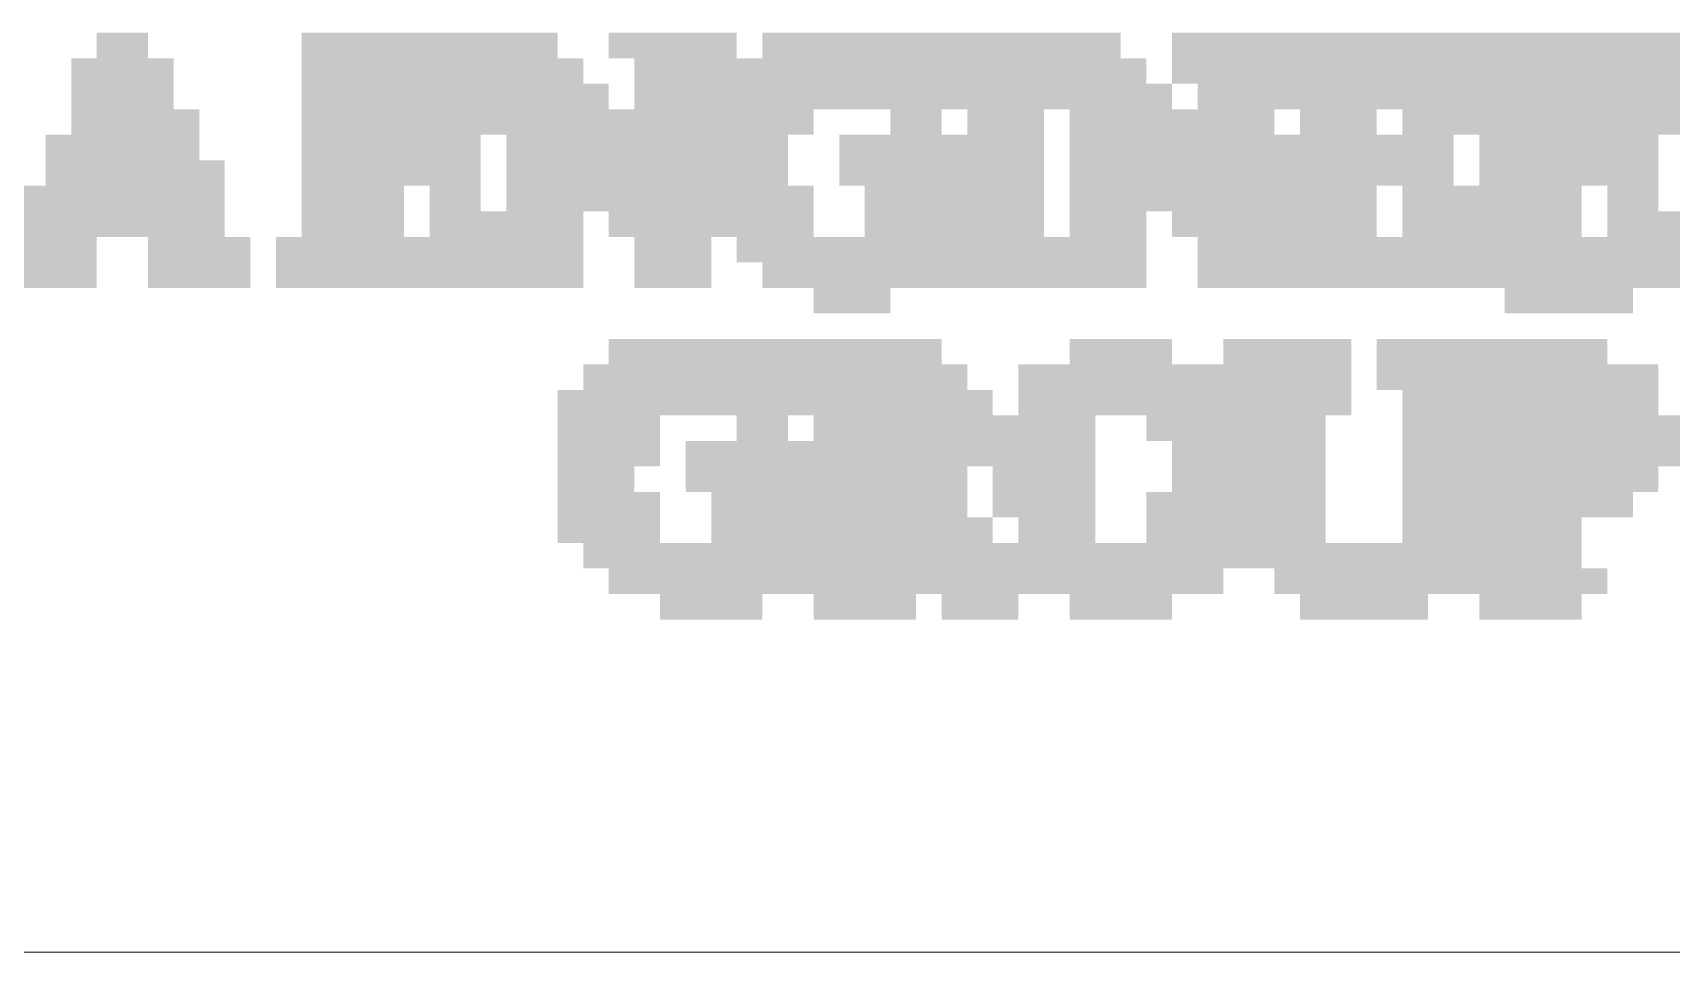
# Paper-space layout '02 Chimney' of a CAD drawing. Header units: millimetres. Extents: x 5 to 415, y 5 to 287.
# Drawn here: x 368.23 to 384.31, y 112.5 to 121.52 of the extents above; entities that cross this region are included whole.
import ezdxf

# ---------------------------------------------------------------- set-up
doc = ezdxf.new("R2010")
doc.units = ezdxf.units.MM
doc.layers.add('BRANDING', color=7, linetype='Continuous')
doc.layers.add('SHEET_GEOMETRY', color=7, linetype='Continuous')

# ---------------------------------------------------------------- blocks, each defined once
blk = doc.blocks.new('SHEET_02_CHIMNEY')
at = {"layer": 'BRANDING', "color": 254}
for points in [[(368.857, 121.274), (369.359, 121.274), (368.857, 121.525), (369.359, 121.525)], [(370.867, 121.274), (371.118, 121.274), (370.867, 121.525), (371.118, 121.525)], [(371.369, 121.274), (373.128, 121.274), (371.369, 121.525), (373.128, 121.525)], [(374.133, 121.274), (374.385, 121.274), (374.133, 121.525), (374.385, 121.525)], [(374.636, 121.274), (374.887, 121.274), (374.636, 121.525), (374.887, 121.525)], [(376.395, 121.274), (376.897, 121.274), (376.395, 121.525), (376.897, 121.525)], [(377.149, 121.274), (377.4, 121.274), (377.149, 121.525), (377.4, 121.525)], [(377.651, 121.274), (378.154, 121.274), (377.651, 121.525), (378.154, 121.525)], [(378.405, 121.274), (378.656, 121.274), (378.405, 121.525), (378.656, 121.525)], [(379.661, 121.274), (382.174, 121.274), (379.661, 121.525), (382.174, 121.525)], [(382.425, 121.274), (383.933, 121.274), (382.425, 121.525), (383.933, 121.525)], [(373.38, 121.024), (373.631, 121.024), (373.38, 121.274), (373.631, 121.274)], [(374.887, 121.024), (375.39, 121.024), (374.887, 121.274), (375.39, 121.274)], [(376.897, 121.024), (377.4, 121.024), (376.897, 121.274), (377.4, 121.274)], [(382.174, 121.024), (382.425, 121.024), (382.174, 121.274), (382.425, 121.274)], [(384.184, 121.024), (384.435, 121.024), (384.184, 121.274), (384.435, 121.274)], [(368.606, 120.773), (368.857, 120.773), (368.606, 121.024), (368.857, 121.024)], [(369.359, 120.773), (369.611, 120.773), (369.359, 121.024), (369.611, 121.024)], [(371.621, 120.773), (372.123, 120.773), (371.621, 121.024), (372.123, 121.024)], [(372.626, 120.773), (372.877, 120.773), (372.626, 121.024), (372.877, 121.024)], [(374.133, 120.773), (374.385, 120.773), (374.133, 121.024), (374.385, 121.024)], [(374.887, 120.773), (375.138, 120.773), (374.887, 121.024), (375.138, 121.024)], [(375.892, 120.773), (376.144, 120.773), (375.892, 121.024), (376.144, 121.024)], [(376.395, 120.773), (376.646, 120.773), (376.395, 121.024), (376.646, 121.024)], [(379.661, 120.773), (379.913, 120.773), (379.661, 121.024), (379.913, 121.024)], [(381.42, 120.773), (381.923, 120.773), (381.42, 121.024), (381.923, 121.024)], [(382.425, 120.773), (382.676, 120.773), (382.425, 121.024), (382.676, 121.024)], [(383.179, 120.773), (383.933, 120.773), (383.179, 121.024), (383.933, 121.024)], [(384.184, 120.773), (384.435, 120.773), (384.184, 121.024), (384.435, 121.024)], [(371.621, 120.523), (371.872, 120.523), (371.621, 120.773), (371.872, 120.773)], [(372.375, 120.523), (372.626, 120.523), (372.375, 120.773), (372.626, 120.773)], [(374.636, 120.523), (374.887, 120.523), (374.636, 120.773), (374.887, 120.773)], [(375.641, 120.523), (375.892, 120.523), (375.641, 120.773), (375.892, 120.773)], [(376.646, 120.523), (377.149, 120.523), (376.646, 120.773), (377.149, 120.773)], [(377.902, 120.523), (378.154, 120.523), (377.902, 120.773), (378.154, 120.773)], [(380.164, 120.523), (380.415, 120.523), (380.164, 120.773), (380.415, 120.773)], [(381.169, 120.523), (381.42, 120.523), (381.169, 120.773), (381.42, 120.773)], [(381.671, 120.523), (382.174, 120.523), (381.671, 120.773), (382.174, 120.773)], [(382.425, 120.523), (382.676, 120.523), (382.425, 120.773), (382.676, 120.773)], [(383.179, 120.523), (383.43, 120.523), (383.179, 120.773), (383.43, 120.773)], [(383.682, 120.523), (384.184, 120.523), (383.682, 120.773), (384.184, 120.773)], [(369.611, 120.272), (369.862, 120.272), (369.611, 120.523), (369.862, 120.523)], [(372.375, 120.272), (372.626, 120.272), (372.375, 120.523), (372.626, 120.523)], [(374.133, 120.272), (374.385, 120.272), (374.133, 120.523), (374.385, 120.523)], [(376.144, 120.272), (376.395, 120.272), (376.144, 120.523), (376.395, 120.523)], [(377.902, 120.272), (378.154, 120.272), (377.902, 120.523), (378.154, 120.523)], [(379.41, 120.272), (379.661, 120.272), (379.41, 120.523), (379.661, 120.523)], [(380.164, 120.272), (380.415, 120.272), (380.164, 120.523), (380.415, 120.523)], [(382.425, 120.272), (382.676, 120.272), (382.425, 120.523), (382.676, 120.523)], [(383.933, 120.272), (384.184, 120.272), (383.933, 120.523), (384.184, 120.523)], [(372.375, 120.022), (372.626, 120.022), (372.375, 120.272), (372.626, 120.272)], [(373.38, 120.022), (373.631, 120.022), (373.38, 120.272), (373.631, 120.272)], [(377.149, 120.022), (377.4, 120.022), (377.149, 120.272), (377.4, 120.272)], [(377.902, 120.022), (378.154, 120.022), (377.902, 120.272), (378.154, 120.272)], [(378.907, 120.022), (379.159, 120.022), (378.907, 120.272), (379.159, 120.272)], [(380.164, 120.022), (380.415, 120.022), (380.164, 120.272), (380.415, 120.272)], [(382.425, 120.022), (382.676, 120.022), (382.425, 120.272), (382.676, 120.272)], [(383.933, 120.022), (384.184, 120.022), (383.933, 120.272), (384.184, 120.272)], [(369.862, 119.772), (370.113, 119.772), (369.862, 120.022), (370.113, 120.022)], [(370.867, 119.772), (371.118, 119.772), (370.867, 120.022), (371.118, 120.022)], [(372.123, 119.772), (372.626, 119.772), (372.123, 120.022), (372.626, 120.022)], [(373.631, 119.772), (373.882, 119.772), (373.631, 120.022), (373.882, 120.022)], [(374.636, 119.772), (374.887, 119.772), (374.636, 120.022), (374.887, 120.022)], [(377.902, 119.772), (378.154, 119.772), (377.902, 120.022), (378.154, 120.022)], [(379.159, 119.772), (379.41, 119.772), (379.159, 120.022), (379.41, 120.022)], [(380.164, 119.772), (380.415, 119.772), (380.164, 120.022), (380.415, 120.022)], [(381.169, 119.772), (381.42, 119.772), (381.169, 120.022), (381.42, 120.022)], [(381.671, 119.772), (382.174, 119.772), (381.671, 120.022), (382.174, 120.022)], [(382.425, 119.772), (382.676, 119.772), (382.425, 120.022), (382.676, 120.022)], [(383.179, 119.772), (383.43, 119.772), (383.179, 120.022), (383.43, 120.022)], [(383.682, 119.772), (384.184, 119.772), (383.682, 120.022), (384.184, 120.022)], [(368.103, 119.521), (368.354, 119.521), (368.103, 119.772), (368.354, 119.772)], [(369.862, 119.521), (370.113, 119.521), (369.862, 119.772), (370.113, 119.772)], [(370.867, 119.521), (371.118, 119.521), (370.867, 119.772), (371.118, 119.772)], [(372.123, 119.521), (372.375, 119.521), (372.123, 119.772), (372.375, 119.772)], [(372.626, 119.521), (372.877, 119.521), (372.626, 119.772), (372.877, 119.772)], [(373.882, 119.521), (374.133, 119.521), (373.882, 119.772), (374.133, 119.772)], [(374.636, 119.521), (375.138, 119.521), (374.636, 119.772), (375.138, 119.772)], [(375.641, 119.521), (375.892, 119.521), (375.641, 119.772), (375.892, 119.772)], [(377.902, 119.521), (378.154, 119.521), (377.902, 119.772), (378.154, 119.772)], [(380.164, 119.521), (380.415, 119.521), (380.164, 119.772), (380.415, 119.772)], [(381.169, 119.521), (381.42, 119.521), (381.169, 119.772), (381.42, 119.772)], [(382.425, 119.521), (382.676, 119.521), (382.425, 119.772), (382.676, 119.772)], [(384.184, 119.521), (384.435, 119.521), (384.184, 119.772), (384.435, 119.772)], [(368.606, 119.271), (368.857, 119.271), (368.606, 119.521), (368.857, 119.521)], [(370.113, 119.271), (370.364, 119.271), (370.113, 119.521), (370.364, 119.521)], [(373.38, 119.271), (373.631, 119.271), (373.38, 119.521), (373.631, 119.521)], [(374.636, 119.271), (374.887, 119.271), (374.636, 119.521), (374.887, 119.521)], [(378.907, 119.271), (379.159, 119.271), (378.907, 119.521), (379.159, 119.521)], [(380.164, 119.271), (380.415, 119.271), (380.164, 119.521), (380.415, 119.521)], [(368.606, 119.02), (368.857, 119.02), (368.606, 119.271), (368.857, 119.271)], [(369.359, 119.02), (369.611, 119.02), (369.359, 119.271), (369.611, 119.271)], [(370.113, 119.02), (370.364, 119.02), (370.113, 119.271), (370.364, 119.271)], [(372.626, 119.02), (372.877, 119.02), (372.626, 119.271), (372.877, 119.271)], [(373.38, 119.02), (373.631, 119.02), (373.38, 119.271), (373.631, 119.271)], [(374.636, 119.02), (374.887, 119.02), (374.636, 119.271), (374.887, 119.271)], [(375.39, 119.02), (375.641, 119.02), (375.39, 119.271), (375.641, 119.271)], [(378.907, 119.02), (379.159, 119.02), (378.907, 119.271), (379.159, 119.271)], [(380.164, 119.02), (380.666, 119.02), (380.164, 119.271), (380.666, 119.271)], [(382.174, 119.02), (382.425, 119.02), (382.174, 119.271), (382.425, 119.271)], [(384.184, 119.02), (384.435, 119.02), (384.184, 119.271), (384.435, 119.271)], [(374.133, 118.269), (374.385, 118.269), (374.133, 118.519), (374.385, 118.519)], [(374.887, 118.269), (375.138, 118.269), (374.887, 118.519), (375.138, 118.519)], [(375.892, 118.269), (376.897, 118.269), (375.892, 118.519), (376.897, 118.519)], [(378.405, 118.269), (378.656, 118.269), (378.405, 118.519), (378.656, 118.519)], [(379.159, 118.269), (379.41, 118.269), (379.159, 118.519), (379.41, 118.519)], [(380.164, 118.269), (380.918, 118.269), (380.164, 118.519), (380.918, 118.519)], [(381.671, 118.269), (382.174, 118.269), (381.671, 118.519), (382.174, 118.519)], [(382.425, 118.269), (383.179, 118.269), (382.425, 118.519), (383.179, 118.519)], [(373.631, 118.018), (373.882, 118.018), (373.631, 118.269), (373.882, 118.269)], [(375.39, 118.018), (375.892, 118.018), (375.39, 118.269), (375.892, 118.269)], [(377.149, 118.018), (377.4, 118.018), (377.149, 118.269), (377.4, 118.269)], [(379.913, 118.018), (380.164, 118.018), (379.913, 118.269), (380.164, 118.269)], [(381.42, 118.018), (381.671, 118.018), (381.42, 118.269), (381.671, 118.269)], [(383.682, 118.018), (383.933, 118.018), (383.682, 118.269), (383.933, 118.269)], [(374.385, 117.768), (374.636, 117.768), (374.385, 118.018), (374.636, 118.018)], [(374.887, 117.768), (375.138, 117.768), (374.887, 118.018), (375.138, 118.018)], [(377.4, 117.768), (377.651, 117.768), (377.4, 118.018), (377.651, 118.018)], [(378.656, 117.768), (379.159, 117.768), (378.656, 118.018), (379.159, 118.018)], [(382.174, 117.768), (382.676, 117.768), (382.174, 118.018), (382.676, 118.018)], [(383.933, 117.768), (384.184, 117.768), (383.933, 118.018), (384.184, 118.018)], [(373.38, 117.517), (373.631, 117.517), (373.38, 117.768), (373.631, 117.768)], [(374.133, 117.517), (374.385, 117.517), (374.133, 117.768), (374.385, 117.768)], [(375.138, 117.517), (375.39, 117.517), (375.138, 117.768), (375.39, 117.768)], [(376.395, 117.517), (376.646, 117.517), (376.395, 117.768), (376.646, 117.768)], [(377.651, 117.517), (377.902, 117.517), (377.651, 117.768), (377.902, 117.768)], [(379.913, 117.517), (380.164, 117.517), (379.913, 117.768), (380.164, 117.768)], [(382.425, 117.517), (382.676, 117.517), (382.425, 117.768), (382.676, 117.768)], [(383.43, 117.517), (383.682, 117.517), (383.43, 117.768), (383.682, 117.768)], [(384.184, 117.517), (384.435, 117.517), (384.184, 117.768), (384.435, 117.768)], [(377.4, 117.267), (377.902, 117.267), (377.4, 117.517), (377.902, 117.517)], [(378.405, 117.267), (378.656, 117.267), (378.405, 117.517), (378.656, 117.517)], [(379.913, 117.267), (380.164, 117.267), (379.913, 117.517), (380.164, 117.517)], [(382.425, 117.267), (382.676, 117.267), (382.425, 117.517), (382.676, 117.517)], [(383.179, 117.267), (383.43, 117.267), (383.179, 117.517), (383.43, 117.517)], [(375.641, 117.016), (375.892, 117.016), (375.641, 117.267), (375.892, 117.267)], [(377.651, 117.016), (377.902, 117.016), (377.651, 117.267), (377.902, 117.267)], [(382.425, 117.016), (382.676, 117.016), (382.425, 117.267), (382.676, 117.267)], [(377.651, 116.766), (377.902, 116.766), (377.651, 117.016), (377.902, 117.016)], [(382.425, 116.766), (382.676, 116.766), (382.425, 117.016), (382.676, 117.016)], [(383.682, 116.766), (383.933, 116.766), (383.682, 117.016), (383.933, 117.016)], [(374.133, 116.515), (374.385, 116.515), (374.133, 116.766), (374.385, 116.766)], [(376.395, 116.515), (376.897, 116.515), (376.395, 116.766), (376.897, 116.766)], [(378.405, 116.515), (378.656, 116.515), (378.405, 116.766), (378.656, 116.766)], [(379.159, 116.515), (379.41, 116.515), (379.159, 116.766), (379.41, 116.766)], [(380.164, 116.515), (380.415, 116.515), (380.164, 116.766), (380.415, 116.766)], [(382.425, 116.515), (382.676, 116.515), (382.425, 116.766), (382.676, 116.766)], [(373.631, 116.265), (373.882, 116.265), (373.631, 116.515), (373.882, 116.515)], [(374.636, 116.265), (374.887, 116.265), (374.636, 116.515), (374.887, 116.515)], [(375.641, 116.265), (375.892, 116.265), (375.641, 116.515), (375.892, 116.515)], [(377.902, 116.265), (378.154, 116.265), (377.902, 116.515), (378.154, 116.515)], [(378.656, 116.265), (379.159, 116.265), (378.656, 116.515), (379.159, 116.515)], [(381.169, 116.265), (381.42, 116.265), (381.169, 116.515), (381.42, 116.515)], [(383.179, 116.265), (383.43, 116.265), (383.179, 116.515), (383.43, 116.515)], [(373.882, 116.014), (374.133, 116.014), (373.882, 116.265), (374.133, 116.265)], [(375.39, 116.014), (375.892, 116.014), (375.39, 116.265), (375.892, 116.265)], [(378.154, 116.014), (378.405, 116.014), (378.154, 116.265), (378.405, 116.265)], [(380.415, 116.014), (380.666, 116.014), (380.415, 116.265), (380.666, 116.265)], [(381.923, 116.014), (382.174, 116.014), (381.923, 116.265), (382.174, 116.265)], [(374.636, 115.764), (374.887, 115.764), (374.636, 116.014), (374.887, 116.014)], [(378.656, 115.764), (379.41, 115.764), (378.656, 116.014), (379.41, 116.014)], [(380.918, 115.764), (381.671, 115.764), (380.918, 116.014), (381.671, 116.014)], [(382.676, 115.764), (383.43, 115.764), (382.676, 116.014), (383.43, 116.014)]]:
    blk.add_solid(points, dxfattribs=at)
at = {"layer": 'BRANDING', "color": 253}
for points in [[(371.118, 121.274), (371.369, 121.274), (371.118, 121.525), (371.369, 121.525)], [(374.385, 121.274), (374.636, 121.274), (374.385, 121.525), (374.636, 121.525)], [(375.641, 121.274), (376.395, 121.274), (375.641, 121.525), (376.395, 121.525)], [(377.4, 121.274), (377.651, 121.274), (377.4, 121.525), (377.651, 121.525)], [(378.154, 121.274), (378.405, 121.274), (378.154, 121.525), (378.405, 121.525)], [(368.857, 121.024), (369.108, 121.024), (368.857, 121.274), (369.108, 121.274)], [(370.867, 121.024), (371.118, 121.024), (370.867, 121.274), (371.118, 121.274)], [(372.375, 121.024), (372.626, 121.024), (372.375, 121.274), (372.626, 121.274)], [(374.133, 121.024), (374.385, 121.024), (374.133, 121.274), (374.385, 121.274)], [(378.656, 121.024), (378.907, 121.024), (378.656, 121.274), (378.907, 121.274)], [(379.661, 121.024), (379.913, 121.024), (379.661, 121.274), (379.913, 121.274)], [(380.415, 121.024), (380.666, 121.024), (380.415, 121.274), (380.666, 121.274)], [(380.918, 121.024), (381.169, 121.024), (380.918, 121.274), (381.169, 121.274)], [(382.425, 121.024), (382.676, 121.024), (382.425, 121.274), (382.676, 121.274)], [(372.123, 120.773), (372.626, 120.773), (372.123, 121.024), (372.626, 121.024)], [(372.877, 120.773), (373.128, 120.773), (372.877, 121.024), (373.128, 121.024)], [(374.636, 120.773), (374.887, 120.773), (374.636, 121.024), (374.887, 121.024)], [(376.897, 120.773), (377.149, 120.773), (376.897, 121.024), (377.149, 121.024)], [(377.902, 120.773), (378.154, 120.773), (377.902, 121.024), (378.154, 121.024)], [(378.907, 120.773), (379.159, 120.773), (378.907, 121.024), (379.159, 121.024)], [(380.164, 120.773), (380.415, 120.773), (380.164, 121.024), (380.415, 121.024)], [(381.169, 120.773), (381.42, 120.773), (381.169, 121.024), (381.42, 121.024)], [(381.923, 120.773), (382.425, 120.773), (381.923, 121.024), (382.425, 121.024)], [(382.676, 120.773), (382.928, 120.773), (382.676, 121.024), (382.928, 121.024)], [(368.606, 120.523), (368.857, 120.523), (368.606, 120.773), (368.857, 120.773)], [(369.359, 120.523), (369.611, 120.523), (369.359, 120.773), (369.611, 120.773)], [(372.123, 120.523), (372.375, 120.523), (372.123, 120.773), (372.375, 120.773)], [(372.877, 120.523), (373.128, 120.523), (372.877, 120.773), (373.128, 120.773)], [(373.631, 120.523), (373.882, 120.523), (373.631, 120.773), (373.882, 120.773)], [(374.887, 120.523), (375.138, 120.523), (374.887, 120.773), (375.138, 120.773)], [(378.405, 120.523), (378.656, 120.523), (378.405, 120.773), (378.656, 120.773)], [(379.159, 120.523), (379.41, 120.523), (379.159, 120.773), (379.41, 120.773)], [(372.877, 120.272), (373.128, 120.272), (372.877, 120.523), (373.128, 120.523)], [(373.882, 120.272), (374.133, 120.272), (373.882, 120.523), (374.133, 120.523)], [(374.636, 120.272), (375.138, 120.272), (374.636, 120.523), (375.138, 120.523)], [(375.39, 120.272), (375.641, 120.272), (375.39, 120.523), (375.641, 120.523)], [(376.395, 120.272), (377.149, 120.272), (376.395, 120.523), (377.149, 120.523)], [(378.405, 120.272), (378.656, 120.272), (378.405, 120.523), (378.656, 120.523)], [(381.42, 120.272), (381.671, 120.272), (381.42, 120.523), (381.671, 120.523)], [(381.923, 120.272), (382.174, 120.272), (381.923, 120.523), (382.174, 120.523)], [(382.676, 120.272), (382.928, 120.272), (382.676, 120.523), (382.928, 120.523)], [(383.179, 120.272), (383.682, 120.272), (383.179, 120.523), (383.682, 120.523)], [(368.354, 120.022), (368.606, 120.022), (368.354, 120.272), (368.606, 120.272)], [(369.611, 120.022), (369.862, 120.022), (369.611, 120.272), (369.862, 120.272)], [(372.877, 120.022), (373.128, 120.022), (372.877, 120.272), (373.128, 120.272)], [(374.133, 120.022), (374.385, 120.022), (374.133, 120.272), (374.385, 120.272)], [(374.636, 120.022), (374.887, 120.022), (374.636, 120.272), (374.887, 120.272)], [(375.39, 120.022), (375.641, 120.022), (375.39, 120.272), (375.641, 120.272)], [(378.405, 120.022), (378.907, 120.022), (378.405, 120.272), (378.907, 120.272)], [(379.661, 120.022), (379.913, 120.022), (379.661, 120.272), (379.913, 120.272)], [(381.923, 120.022), (382.174, 120.022), (381.923, 120.272), (382.174, 120.272)], [(372.877, 119.772), (373.128, 119.772), (372.877, 120.022), (373.128, 120.022)], [(374.887, 119.772), (375.138, 119.772), (374.887, 120.022), (375.138, 120.022)], [(375.39, 119.772), (375.641, 119.772), (375.39, 120.022), (375.641, 120.022)], [(376.395, 119.772), (376.646, 119.772), (376.395, 120.022), (376.646, 120.022)], [(376.897, 119.772), (377.149, 119.772), (376.897, 120.022), (377.149, 120.022)], [(378.656, 119.772), (378.907, 119.772), (378.656, 120.022), (378.907, 120.022)], [(382.676, 119.772), (382.928, 119.772), (382.676, 120.022), (382.928, 120.022)], [(368.606, 119.521), (368.857, 119.521), (368.606, 119.772), (368.857, 119.772)], [(369.359, 119.521), (369.611, 119.521), (369.359, 119.772), (369.611, 119.772)], [(372.375, 119.521), (372.626, 119.521), (372.375, 119.772), (372.626, 119.772)], [(376.395, 119.521), (376.646, 119.521), (376.395, 119.772), (376.646, 119.772)], [(376.897, 119.521), (377.149, 119.521), (376.897, 119.772), (377.149, 119.772)], [(378.656, 119.521), (378.907, 119.521), (378.656, 119.772), (378.907, 119.772)], [(379.41, 119.521), (379.661, 119.521), (379.41, 119.772), (379.661, 119.772)], [(381.923, 119.521), (382.425, 119.521), (381.923, 119.772), (382.425, 119.772)], [(382.676, 119.521), (383.179, 119.521), (382.676, 119.772), (383.179, 119.772)], [(383.933, 119.521), (384.184, 119.521), (383.933, 119.772), (384.184, 119.772)], [(369.359, 119.271), (369.611, 119.271), (369.359, 119.521), (369.611, 119.521)], [(370.867, 119.271), (371.118, 119.271), (370.867, 119.521), (371.118, 119.521)], [(372.626, 119.271), (372.877, 119.271), (372.626, 119.521), (372.877, 119.521)], [(374.133, 119.271), (374.385, 119.271), (374.133, 119.521), (374.385, 119.521)], [(375.138, 119.271), (375.39, 119.271), (375.138, 119.521), (375.39, 119.521)], [(375.892, 119.271), (376.395, 119.271), (375.892, 119.521), (376.395, 119.521)], [(376.897, 119.271), (377.4, 119.271), (376.897, 119.521), (377.4, 119.521)], [(377.902, 119.271), (378.405, 119.271), (377.902, 119.521), (378.405, 119.521)], [(379.661, 119.271), (379.913, 119.271), (379.661, 119.521), (379.913, 119.521)], [(380.415, 119.271), (380.666, 119.271), (380.415, 119.521), (380.666, 119.521)], [(382.425, 119.271), (382.676, 119.271), (382.425, 119.521), (382.676, 119.521)], [(383.43, 119.271), (383.682, 119.271), (383.43, 119.521), (383.682, 119.521)], [(367.852, 119.02), (368.606, 119.02), (367.852, 119.271), (368.606, 119.271)], [(370.867, 119.02), (371.118, 119.02), (370.867, 119.271), (371.118, 119.271)], [(372.375, 119.02), (372.626, 119.02), (372.375, 119.271), (372.626, 119.271)], [(372.877, 119.02), (373.128, 119.02), (372.877, 119.271), (373.128, 119.271)], [(374.385, 119.02), (374.636, 119.02), (374.385, 119.271), (374.636, 119.271)], [(376.646, 119.02), (376.897, 119.02), (376.646, 119.271), (376.897, 119.271)], [(377.149, 119.02), (377.4, 119.02), (377.149, 119.271), (377.4, 119.271)], [(377.902, 119.02), (378.405, 119.02), (377.902, 119.271), (378.405, 119.271)], [(379.913, 119.02), (380.164, 119.02), (379.913, 119.271), (380.164, 119.271)], [(382.425, 119.02), (382.676, 119.02), (382.425, 119.271), (382.676, 119.271)], [(374.385, 118.269), (374.887, 118.269), (374.385, 118.519), (374.887, 118.519)], [(378.656, 118.269), (379.159, 118.269), (378.656, 118.519), (379.159, 118.519)], [(378.154, 118.018), (378.405, 118.018), (378.154, 118.269), (378.405, 118.269)], [(379.41, 118.018), (379.661, 118.018), (379.41, 118.269), (379.661, 118.269)], [(380.918, 118.018), (381.169, 118.018), (380.918, 118.269), (381.169, 118.269)], [(375.39, 117.768), (375.641, 117.768), (375.39, 118.018), (375.641, 118.018)], [(376.395, 117.768), (376.897, 117.768), (376.395, 118.018), (376.897, 118.018)], [(377.902, 117.768), (378.154, 117.768), (377.902, 118.018), (378.154, 118.018)], [(379.159, 117.768), (379.41, 117.768), (379.159, 118.018), (379.41, 118.018)], [(379.661, 117.768), (379.913, 117.768), (379.661, 118.018), (379.913, 118.018)], [(380.164, 117.768), (380.415, 117.768), (380.164, 118.018), (380.415, 118.018)], [(381.671, 117.768), (381.923, 117.768), (381.671, 118.018), (381.923, 118.018)], [(383.179, 117.768), (383.43, 117.768), (383.179, 118.018), (383.43, 118.018)], [(375.39, 117.517), (375.641, 117.517), (375.39, 117.768), (375.641, 117.768)], [(377.4, 117.517), (377.651, 117.517), (377.4, 117.768), (377.651, 117.768)], [(378.405, 117.517), (378.656, 117.517), (378.405, 117.768), (378.656, 117.768)], [(380.164, 117.517), (380.415, 117.517), (380.164, 117.768), (380.415, 117.768)], [(381.671, 117.517), (381.923, 117.517), (381.671, 117.768), (381.923, 117.768)], [(373.38, 117.267), (373.631, 117.267), (373.38, 117.517), (373.631, 117.517)], [(374.887, 117.267), (375.641, 117.267), (374.887, 117.517), (375.641, 117.517)], [(376.395, 117.267), (376.897, 117.267), (376.395, 117.517), (376.897, 117.517)], [(379.41, 117.267), (379.913, 117.267), (379.41, 117.517), (379.913, 117.517)], [(380.164, 117.267), (380.415, 117.267), (380.164, 117.517), (380.415, 117.517)], [(381.671, 117.267), (381.923, 117.267), (381.671, 117.517), (381.923, 117.517)], [(383.43, 117.267), (383.682, 117.267), (383.43, 117.517), (383.682, 117.517)], [(373.38, 117.016), (373.631, 117.016), (373.38, 117.267), (373.631, 117.267)], [(373.882, 117.016), (374.133, 117.016), (373.882, 117.267), (374.133, 117.267)], [(377.149, 117.016), (377.4, 117.016), (377.149, 117.267), (377.4, 117.267)], [(379.41, 117.016), (379.661, 117.016), (379.41, 117.267), (379.661, 117.267)], [(379.913, 117.016), (380.415, 117.016), (379.913, 117.267), (380.415, 117.267)], [(381.671, 117.016), (381.923, 117.016), (381.671, 117.267), (381.923, 117.267)], [(383.933, 117.016), (384.184, 117.016), (383.933, 117.267), (384.184, 117.267)], [(373.38, 116.766), (373.631, 116.766), (373.38, 117.016), (373.631, 117.016)], [(373.882, 116.766), (374.133, 116.766), (373.882, 117.016), (374.133, 117.016)], [(374.887, 116.766), (375.138, 116.766), (374.887, 117.016), (375.138, 117.016)], [(375.39, 116.766), (375.641, 116.766), (375.39, 117.016), (375.641, 117.016)], [(376.395, 116.766), (376.646, 116.766), (376.395, 117.016), (376.646, 117.016)], [(379.41, 116.766), (379.661, 116.766), (379.41, 117.016), (379.661, 117.016)], [(379.913, 116.766), (380.415, 116.766), (379.913, 117.016), (380.415, 117.016)], [(381.671, 116.766), (381.923, 116.766), (381.671, 117.016), (381.923, 117.016)], [(383.179, 116.766), (383.682, 116.766), (383.179, 117.016), (383.682, 117.016)], [(374.887, 116.515), (375.138, 116.515), (374.887, 116.766), (375.138, 116.766)], [(375.39, 116.515), (375.641, 116.515), (375.39, 116.766), (375.641, 116.766)], [(379.913, 116.515), (380.164, 116.515), (379.913, 116.766), (380.164, 116.766)], [(380.666, 116.515), (380.918, 116.515), (380.666, 116.766), (380.918, 116.766)], [(374.385, 116.265), (374.636, 116.265), (374.385, 116.515), (374.636, 116.515)], [(375.39, 116.265), (375.641, 116.265), (375.39, 116.515), (375.641, 116.515)], [(376.395, 116.265), (376.646, 116.265), (376.395, 116.515), (376.646, 116.515)], [(376.897, 116.265), (377.149, 116.265), (376.897, 116.515), (377.149, 116.515)], [(377.4, 116.265), (377.651, 116.265), (377.4, 116.515), (377.651, 116.515)], [(380.918, 116.265), (381.169, 116.265), (380.918, 116.515), (381.169, 116.515)], [(382.425, 116.265), (382.676, 116.265), (382.425, 116.515), (382.676, 116.515)], [(377.651, 116.014), (377.902, 116.014), (377.651, 116.265), (377.902, 116.265)], [(379.41, 116.014), (379.661, 116.014), (379.41, 116.265), (379.661, 116.265)], [(382.425, 116.014), (382.676, 116.014), (382.425, 116.265), (382.676, 116.265)], [(383.179, 116.014), (383.43, 116.014), (383.179, 116.265), (383.43, 116.265)]]:
    blk.add_solid(points, dxfattribs=at)
at = {"layer": 'BRANDING', "color": 255}
for points in [[(373.128, 121.274), (373.38, 121.274), (373.128, 121.525), (373.38, 121.525)], [(373.882, 121.274), (374.133, 121.274), (373.882, 121.525), (374.133, 121.525)], [(374.887, 121.274), (375.138, 121.274), (374.887, 121.525), (375.138, 121.525)], [(375.39, 121.274), (375.641, 121.274), (375.39, 121.525), (375.641, 121.525)], [(376.897, 121.274), (377.149, 121.274), (376.897, 121.525), (377.149, 121.525)], [(378.656, 121.274), (378.907, 121.274), (378.656, 121.525), (378.907, 121.525)], [(379.41, 121.274), (379.661, 121.274), (379.41, 121.525), (379.661, 121.525)], [(382.174, 121.274), (382.425, 121.274), (382.174, 121.525), (382.425, 121.525)], [(383.933, 121.274), (384.435, 121.274), (383.933, 121.525), (384.435, 121.525)], [(368.606, 121.024), (368.857, 121.024), (368.606, 121.274), (368.857, 121.274)], [(369.359, 121.024), (369.611, 121.024), (369.359, 121.274), (369.611, 121.274)], [(378.907, 121.024), (379.159, 121.024), (378.907, 121.274), (379.159, 121.274)], [(379.41, 121.024), (379.661, 121.024), (379.41, 121.274), (379.661, 121.274)], [(370.867, 120.773), (371.118, 120.773), (370.867, 121.024), (371.118, 121.024)], [(373.631, 120.773), (373.882, 120.773), (373.631, 121.024), (373.882, 121.024)], [(376.144, 120.773), (376.395, 120.773), (376.144, 121.024), (376.395, 121.024)], [(377.149, 120.773), (377.4, 120.773), (377.149, 121.024), (377.4, 121.024)], [(378.154, 120.773), (378.405, 120.773), (378.154, 121.024), (378.405, 121.024)], [(379.159, 120.773), (379.41, 120.773), (379.159, 121.024), (379.41, 121.024)], [(380.415, 120.773), (380.666, 120.773), (380.415, 121.024), (380.666, 121.024)], [(369.611, 120.523), (369.862, 120.523), (369.611, 120.773), (369.862, 120.773)], [(370.867, 120.523), (371.118, 120.523), (370.867, 120.773), (371.118, 120.773)], [(371.872, 120.523), (372.123, 120.523), (371.872, 120.773), (372.123, 120.773)], [(372.626, 120.523), (372.877, 120.523), (372.626, 120.773), (372.877, 120.773)], [(373.882, 120.523), (374.385, 120.523), (373.882, 120.773), (374.385, 120.773)], [(379.41, 120.523), (379.913, 120.523), (379.41, 120.773), (379.913, 120.773)], [(382.174, 120.523), (382.425, 120.523), (382.174, 120.773), (382.425, 120.773)], [(383.43, 120.523), (383.682, 120.523), (383.43, 120.773), (383.682, 120.773)], [(384.184, 120.523), (384.435, 120.523), (384.184, 120.773), (384.435, 120.773)], [(368.354, 120.272), (368.606, 120.272), (368.354, 120.523), (368.606, 120.523)], [(370.867, 120.272), (371.118, 120.272), (370.867, 120.523), (371.118, 120.523)], [(377.149, 120.272), (377.4, 120.272), (377.149, 120.523), (377.4, 120.523)], [(379.661, 120.272), (379.913, 120.272), (379.661, 120.523), (379.913, 120.523)], [(380.415, 120.272), (380.666, 120.272), (380.415, 120.523), (380.666, 120.523)], [(369.862, 120.022), (370.113, 120.022), (369.862, 120.272), (370.113, 120.272)], [(370.867, 120.022), (371.118, 120.022), (370.867, 120.272), (371.118, 120.272)], [(376.144, 120.022), (376.395, 120.022), (376.144, 120.272), (376.395, 120.272)], [(380.415, 120.022), (380.666, 120.022), (380.415, 120.272), (380.666, 120.272)], [(368.103, 119.772), (368.354, 119.772), (368.103, 120.022), (368.354, 120.022)], [(371.621, 119.772), (371.872, 119.772), (371.621, 120.022), (371.872, 120.022)], [(373.38, 119.772), (373.631, 119.772), (373.38, 120.022), (373.631, 120.022)], [(375.641, 119.772), (375.892, 119.772), (375.641, 120.022), (375.892, 120.022)], [(377.149, 119.772), (377.4, 119.772), (377.149, 120.022), (377.4, 120.022)], [(378.907, 119.772), (379.159, 119.772), (378.907, 120.022), (379.159, 120.022)], [(380.415, 119.772), (380.666, 119.772), (380.415, 120.022), (380.666, 120.022)], [(382.174, 119.772), (382.425, 119.772), (382.174, 120.022), (382.425, 120.022)], [(368.857, 119.521), (369.359, 119.521), (368.857, 119.772), (369.359, 119.772)], [(371.621, 119.521), (371.872, 119.521), (371.621, 119.772), (371.872, 119.772)], [(373.38, 119.521), (373.631, 119.521), (373.38, 119.772), (373.631, 119.772)], [(377.149, 119.521), (377.4, 119.521), (377.149, 119.772), (377.4, 119.772)], [(378.907, 119.521), (379.159, 119.521), (378.907, 119.772), (379.159, 119.772)], [(380.415, 119.521), (380.666, 119.521), (380.415, 119.772), (380.666, 119.772)], [(381.671, 119.521), (381.923, 119.521), (381.671, 119.772), (381.923, 119.772)], [(383.179, 119.521), (383.43, 119.521), (383.179, 119.772), (383.43, 119.772)], [(383.682, 119.521), (383.933, 119.521), (383.682, 119.772), (383.933, 119.772)], [(370.616, 119.271), (370.867, 119.271), (370.616, 119.521), (370.867, 119.521)], [(370.616, 119.02), (370.867, 119.02), (370.616, 119.271), (370.867, 119.271)], [(374.133, 119.02), (374.385, 119.02), (374.133, 119.271), (374.385, 119.271)], [(376.897, 119.02), (377.149, 119.02), (376.897, 119.271), (377.149, 119.271)], [(379.661, 119.02), (379.913, 119.02), (379.661, 119.271), (379.913, 119.271)], [(375.892, 118.77), (376.646, 118.77), (375.892, 119.02), (376.646, 119.02)], [(382.676, 118.77), (383.933, 118.77), (382.676, 119.02), (383.933, 119.02)], [(373.882, 118.269), (374.133, 118.269), (373.882, 118.519), (374.133, 118.519)], [(375.138, 118.269), (375.892, 118.269), (375.138, 118.519), (375.892, 118.519)], [(376.897, 118.269), (377.149, 118.269), (376.897, 118.519), (377.149, 118.519)], [(379.913, 118.269), (380.164, 118.269), (379.913, 118.519), (380.164, 118.519)], [(380.918, 118.269), (381.169, 118.269), (380.918, 118.519), (381.169, 118.519)], [(381.42, 118.269), (381.671, 118.269), (381.42, 118.519), (381.671, 118.519)], [(382.174, 118.269), (382.425, 118.269), (382.174, 118.519), (382.425, 118.519)], [(383.179, 118.269), (383.682, 118.269), (383.179, 118.519), (383.682, 118.519)], [(377.902, 118.018), (378.154, 118.018), (377.902, 118.269), (378.154, 118.269)], [(379.661, 118.018), (379.913, 118.018), (379.661, 118.269), (379.913, 118.269)], [(383.933, 118.018), (384.184, 118.018), (383.933, 118.269), (384.184, 118.269)], [(373.38, 117.768), (373.631, 117.768), (373.38, 118.018), (373.631, 118.018)], [(374.636, 117.768), (374.887, 117.768), (374.636, 118.018), (374.887, 118.018)], [(375.641, 117.768), (375.892, 117.768), (375.641, 118.018), (375.892, 118.018)], [(379.913, 117.768), (380.164, 117.768), (379.913, 118.018), (380.164, 118.018)], [(380.918, 117.768), (381.169, 117.768), (380.918, 118.018), (381.169, 118.018)], [(376.646, 117.517), (376.897, 117.517), (376.646, 117.768), (376.897, 117.768)], [(379.159, 117.517), (379.41, 117.517), (379.159, 117.768), (379.41, 117.768)], [(382.174, 117.517), (382.425, 117.517), (382.174, 117.768), (382.425, 117.768)], [(383.179, 117.517), (383.43, 117.517), (383.179, 117.768), (383.43, 117.768)], [(374.133, 117.267), (374.385, 117.267), (374.133, 117.517), (374.385, 117.517)], [(374.636, 117.267), (374.887, 117.267), (374.636, 117.517), (374.887, 117.517)], [(375.641, 117.267), (375.892, 117.267), (375.641, 117.517), (375.892, 117.517)], [(382.174, 117.267), (382.425, 117.267), (382.174, 117.517), (382.425, 117.517)], [(384.184, 117.267), (384.435, 117.267), (384.184, 117.517), (384.435, 117.517)], [(374.636, 117.016), (374.887, 117.016), (374.636, 117.267), (374.887, 117.267)], [(378.405, 117.016), (378.656, 117.016), (378.405, 117.267), (378.656, 117.267)], [(382.174, 117.016), (382.425, 117.016), (382.174, 117.267), (382.425, 117.267)], [(374.133, 116.766), (374.385, 116.766), (374.133, 117.016), (374.385, 117.016)], [(375.641, 116.766), (375.892, 116.766), (375.641, 117.016), (375.892, 117.016)], [(377.149, 116.766), (377.4, 116.766), (377.149, 117.016), (377.4, 117.016)], [(378.405, 116.766), (378.656, 116.766), (378.405, 117.016), (378.656, 117.016)], [(379.159, 116.766), (379.41, 116.766), (379.159, 117.016), (379.41, 117.016)], [(382.174, 116.766), (382.425, 116.766), (382.174, 117.016), (382.425, 117.016)], [(373.38, 116.515), (373.631, 116.515), (373.38, 116.766), (373.631, 116.766)], [(375.641, 116.515), (375.892, 116.515), (375.641, 116.766), (375.892, 116.766)], [(377.4, 116.515), (377.651, 116.515), (377.4, 116.766), (377.651, 116.766)], [(382.174, 116.515), (382.425, 116.515), (382.174, 116.766), (382.425, 116.766)], [(383.179, 116.515), (383.43, 116.515), (383.179, 116.766), (383.43, 116.766)], [(376.646, 116.265), (376.897, 116.265), (376.646, 116.515), (376.897, 116.515)], [(377.651, 116.265), (377.902, 116.265), (377.651, 116.515), (377.902, 116.515)], [(379.913, 116.265), (380.415, 116.265), (379.913, 116.515), (380.415, 116.515)], [(382.174, 116.265), (382.425, 116.265), (382.174, 116.515), (382.425, 116.515)], [(376.646, 116.014), (377.149, 116.014), (376.646, 116.265), (377.149, 116.265)], [(377.902, 116.014), (378.154, 116.014), (377.902, 116.265), (378.154, 116.265)], [(379.661, 116.014), (379.913, 116.014), (379.661, 116.265), (379.913, 116.265)], [(382.174, 116.014), (382.425, 116.014), (382.174, 116.265), (382.425, 116.265)], [(383.43, 116.014), (383.682, 116.014), (383.43, 116.265), (383.682, 116.265)], [(374.385, 115.764), (374.636, 115.764), (374.385, 116.014), (374.636, 116.014)], [(374.887, 115.764), (375.39, 115.764), (374.887, 116.014), (375.39, 116.014)], [(375.892, 115.764), (376.897, 115.764), (375.892, 116.014), (376.897, 116.014)], [(377.149, 115.764), (377.902, 115.764), (377.149, 116.014), (377.902, 116.014)], [(378.405, 115.764), (378.656, 115.764), (378.405, 116.014), (378.656, 116.014)], [(380.666, 115.764), (380.918, 115.764), (380.666, 116.014), (380.918, 116.014)], [(381.671, 115.764), (381.923, 115.764), (381.671, 116.014), (381.923, 116.014)], [(382.425, 115.764), (382.676, 115.764), (382.425, 116.014), (382.676, 116.014)]]:
    blk.add_solid(points, dxfattribs=at)
at = {"layer": 'BRANDING', "color": 8}
for points in [[(369.108, 121.024), (369.359, 121.024), (369.108, 121.274), (369.359, 121.274)], [(372.626, 121.024), (372.877, 121.024), (372.626, 121.274), (372.877, 121.274)], [(373.128, 121.024), (373.38, 121.024), (373.128, 121.274), (373.38, 121.274)], [(374.636, 121.024), (374.887, 121.024), (374.636, 121.274), (374.887, 121.274)], [(375.39, 121.024), (375.641, 121.024), (375.39, 121.274), (375.641, 121.274)], [(376.646, 121.024), (376.897, 121.024), (376.646, 121.274), (376.897, 121.274)], [(377.902, 121.024), (378.656, 121.024), (377.902, 121.274), (378.656, 121.274)], [(380.164, 121.024), (380.415, 121.024), (380.164, 121.274), (380.415, 121.274)], [(380.666, 121.024), (380.918, 121.024), (380.666, 121.274), (380.918, 121.274)], [(381.169, 121.024), (382.174, 121.024), (381.169, 121.274), (382.174, 121.274)], [(382.676, 121.024), (383.179, 121.024), (382.676, 121.274), (383.179, 121.274)], [(383.43, 121.024), (384.184, 121.024), (383.43, 121.274), (384.184, 121.274)], [(368.857, 120.773), (369.108, 120.773), (368.857, 121.024), (369.108, 121.024)], [(371.118, 120.773), (371.621, 120.773), (371.118, 121.024), (371.621, 121.024)], [(373.38, 120.773), (373.631, 120.773), (373.38, 121.024), (373.631, 121.024)], [(374.385, 120.773), (374.636, 120.773), (374.385, 121.024), (374.636, 121.024)], [(375.138, 120.773), (375.39, 120.773), (375.138, 121.024), (375.39, 121.024)], [(375.641, 120.773), (375.892, 120.773), (375.641, 121.024), (375.892, 121.024)], [(377.4, 120.773), (377.651, 120.773), (377.4, 121.024), (377.651, 121.024)], [(378.405, 120.773), (378.656, 120.773), (378.405, 121.024), (378.656, 121.024)], [(379.913, 120.773), (380.164, 120.773), (379.913, 121.024), (380.164, 121.024)], [(380.666, 120.773), (381.169, 120.773), (380.666, 121.024), (381.169, 121.024)], [(382.928, 120.773), (383.179, 120.773), (382.928, 121.024), (383.179, 121.024)], [(383.933, 120.773), (384.184, 120.773), (383.933, 121.024), (384.184, 121.024)], [(371.118, 120.523), (371.621, 120.523), (371.118, 120.773), (371.621, 120.773)], [(374.385, 120.523), (374.636, 120.523), (374.385, 120.773), (374.636, 120.773)], [(375.138, 120.523), (375.641, 120.523), (375.138, 120.773), (375.641, 120.773)], [(377.4, 120.523), (377.651, 120.523), (377.4, 120.773), (377.651, 120.773)], [(379.913, 120.523), (380.164, 120.523), (379.913, 120.773), (380.164, 120.773)], [(380.666, 120.523), (381.169, 120.523), (380.666, 120.773), (381.169, 120.773)], [(382.676, 120.523), (383.179, 120.523), (382.676, 120.773), (383.179, 120.773)], [(368.606, 120.272), (369.611, 120.272), (368.606, 120.523), (369.611, 120.523)], [(371.118, 120.272), (371.369, 120.272), (371.118, 120.523), (371.369, 120.523)], [(371.621, 120.272), (372.375, 120.272), (371.621, 120.523), (372.375, 120.523)], [(373.128, 120.272), (373.631, 120.272), (373.128, 120.523), (373.631, 120.523)], [(374.385, 120.272), (374.636, 120.272), (374.385, 120.523), (374.636, 120.523)], [(377.4, 120.272), (377.651, 120.272), (377.4, 120.523), (377.651, 120.523)], [(378.656, 120.272), (379.159, 120.272), (378.656, 120.523), (379.159, 120.523)], [(379.913, 120.272), (380.164, 120.272), (379.913, 120.523), (380.164, 120.523)], [(380.666, 120.272), (381.42, 120.272), (380.666, 120.523), (381.42, 120.523)], [(381.671, 120.272), (381.923, 120.272), (381.671, 120.523), (381.923, 120.523)], [(382.928, 120.272), (383.179, 120.272), (382.928, 120.523), (383.179, 120.523)], [(383.682, 120.272), (383.933, 120.272), (383.682, 120.523), (383.933, 120.523)], [(368.857, 120.022), (369.359, 120.022), (368.857, 120.272), (369.359, 120.272)], [(371.118, 120.022), (372.375, 120.022), (371.118, 120.272), (372.375, 120.272)], [(373.128, 120.022), (373.38, 120.022), (373.128, 120.272), (373.38, 120.272)], [(373.631, 120.022), (374.133, 120.022), (373.631, 120.272), (374.133, 120.272)], [(374.385, 120.022), (374.636, 120.022), (374.385, 120.272), (374.636, 120.272)], [(374.887, 120.022), (375.138, 120.022), (374.887, 120.272), (375.138, 120.272)], [(376.395, 120.022), (376.646, 120.022), (376.395, 120.272), (376.646, 120.272)], [(376.897, 120.022), (377.149, 120.022), (376.897, 120.272), (377.149, 120.272)], [(377.4, 120.022), (377.651, 120.022), (377.4, 120.272), (377.651, 120.272)], [(379.159, 120.022), (379.661, 120.022), (379.159, 120.272), (379.661, 120.272)], [(379.913, 120.022), (380.164, 120.022), (379.913, 120.272), (380.164, 120.272)], [(380.666, 120.022), (381.923, 120.022), (380.666, 120.272), (381.923, 120.272)], [(382.676, 120.022), (383.933, 120.022), (382.676, 120.272), (383.933, 120.272)], [(368.354, 119.772), (368.606, 119.772), (368.354, 120.022), (368.606, 120.022)], [(368.857, 119.772), (369.359, 119.772), (368.857, 120.022), (369.359, 120.022)], [(369.611, 119.772), (369.862, 119.772), (369.611, 120.022), (369.862, 120.022)], [(371.118, 119.772), (371.621, 119.772), (371.118, 120.022), (371.621, 120.022)], [(373.128, 119.772), (373.38, 119.772), (373.128, 120.022), (373.38, 120.022)], [(373.882, 119.772), (374.636, 119.772), (373.882, 120.022), (374.636, 120.022)], [(375.138, 119.772), (375.39, 119.772), (375.138, 120.022), (375.39, 120.022)], [(377.4, 119.772), (377.651, 119.772), (377.4, 120.022), (377.651, 120.022)], [(378.405, 119.772), (378.656, 119.772), (378.405, 120.022), (378.656, 120.022)], [(379.661, 119.772), (380.164, 119.772), (379.661, 120.022), (380.164, 120.022)], [(380.666, 119.772), (381.169, 119.772), (380.666, 120.022), (381.169, 120.022)], [(382.928, 119.772), (383.179, 119.772), (382.928, 120.022), (383.179, 120.022)], [(369.611, 119.521), (369.862, 119.521), (369.611, 119.772), (369.862, 119.772)], [(371.118, 119.521), (371.621, 119.521), (371.118, 119.772), (371.621, 119.772)], [(372.877, 119.521), (373.38, 119.521), (372.877, 119.772), (373.38, 119.772)], [(375.39, 119.521), (375.641, 119.521), (375.39, 119.772), (375.641, 119.772)], [(377.4, 119.521), (377.651, 119.521), (377.4, 119.772), (377.651, 119.772)], [(378.405, 119.521), (378.656, 119.521), (378.405, 119.772), (378.656, 119.772)], [(379.913, 119.521), (380.164, 119.521), (379.913, 119.772), (380.164, 119.772)], [(380.666, 119.521), (381.169, 119.521), (380.666, 119.772), (381.169, 119.772)], [(368.103, 119.271), (368.354, 119.271), (368.103, 119.521), (368.354, 119.521)], [(369.862, 119.271), (370.113, 119.271), (369.862, 119.521), (370.113, 119.521)], [(371.621, 119.271), (372.123, 119.271), (371.621, 119.521), (372.123, 119.521)], [(373.128, 119.271), (373.38, 119.271), (373.128, 119.521), (373.38, 119.521)], [(375.641, 119.271), (375.892, 119.271), (375.641, 119.521), (375.892, 119.521)], [(378.656, 119.271), (378.907, 119.271), (378.656, 119.521), (378.907, 119.521)], [(379.913, 119.271), (380.164, 119.271), (379.913, 119.521), (380.164, 119.521)], [(381.169, 119.271), (381.923, 119.271), (381.169, 119.521), (381.923, 119.521)], [(382.174, 119.271), (382.425, 119.271), (382.174, 119.521), (382.425, 119.521)], [(382.928, 119.271), (383.43, 119.271), (382.928, 119.521), (383.43, 119.521)], [(383.682, 119.271), (383.933, 119.271), (383.682, 119.521), (383.933, 119.521)], [(384.184, 119.271), (384.687, 119.271), (384.184, 119.521), (384.687, 119.521)], [(369.611, 119.02), (370.113, 119.02), (369.611, 119.271), (370.113, 119.271)], [(371.118, 119.02), (372.375, 119.02), (371.118, 119.271), (372.375, 119.271)], [(373.128, 119.02), (373.38, 119.02), (373.128, 119.271), (373.38, 119.271)], [(375.641, 119.02), (376.646, 119.02), (375.641, 119.271), (376.646, 119.271)], [(377.4, 119.02), (377.902, 119.02), (377.4, 119.271), (377.902, 119.271)], [(378.405, 119.02), (378.907, 119.02), (378.405, 119.271), (378.907, 119.271)], [(380.666, 119.02), (382.174, 119.02), (380.666, 119.271), (382.174, 119.271)], [(382.676, 119.02), (384.184, 119.02), (382.676, 119.271), (384.184, 119.271)], [(373.882, 118.018), (374.133, 118.018), (373.882, 118.269), (374.133, 118.269)], [(375.138, 118.018), (375.39, 118.018), (375.138, 118.269), (375.39, 118.269)], [(376.897, 118.018), (377.149, 118.018), (376.897, 118.269), (377.149, 118.269)], [(380.164, 118.018), (380.415, 118.018), (380.164, 118.269), (380.415, 118.269)], [(382.174, 118.018), (382.676, 118.018), (382.174, 118.269), (382.676, 118.269)], [(383.43, 118.018), (383.682, 118.018), (383.43, 118.269), (383.682, 118.269)], [(373.631, 117.768), (373.882, 117.768), (373.631, 118.018), (373.882, 118.018)], [(374.133, 117.768), (374.385, 117.768), (374.133, 118.018), (374.385, 118.018)], [(375.138, 117.768), (375.39, 117.768), (375.138, 118.018), (375.39, 118.018)], [(375.892, 117.768), (376.144, 117.768), (375.892, 118.018), (376.144, 118.018)], [(377.149, 117.768), (377.4, 117.768), (377.149, 118.018), (377.4, 118.018)], [(380.666, 117.768), (380.918, 117.768), (380.666, 118.018), (380.918, 118.018)], [(383.43, 117.768), (383.933, 117.768), (383.43, 118.018), (383.933, 118.018)], [(375.892, 117.517), (376.144, 117.517), (375.892, 117.768), (376.144, 117.768)], [(376.897, 117.517), (377.149, 117.517), (376.897, 117.768), (377.149, 117.768)], [(379.41, 117.517), (379.913, 117.517), (379.41, 117.768), (379.913, 117.768)], [(380.666, 117.517), (380.918, 117.517), (380.666, 117.768), (380.918, 117.768)], [(381.923, 117.517), (382.174, 117.517), (381.923, 117.768), (382.174, 117.768)], [(383.682, 117.517), (384.184, 117.517), (383.682, 117.768), (384.184, 117.768)], [(373.882, 117.267), (374.133, 117.267), (373.882, 117.517), (374.133, 117.517)], [(375.892, 117.267), (376.144, 117.267), (375.892, 117.517), (376.144, 117.517)], [(380.666, 117.267), (380.918, 117.267), (380.666, 117.517), (380.918, 117.517)], [(381.923, 117.267), (382.174, 117.267), (381.923, 117.517), (382.174, 117.517)], [(383.682, 117.267), (384.184, 117.267), (383.682, 117.517), (384.184, 117.517)], [(374.887, 117.016), (375.138, 117.016), (374.887, 117.267), (375.138, 117.267)], [(375.39, 117.016), (375.641, 117.016), (375.39, 117.267), (375.641, 117.267)], [(375.892, 117.016), (376.144, 117.016), (375.892, 117.267), (376.144, 117.267)], [(378.154, 117.016), (378.405, 117.016), (378.154, 117.267), (378.405, 117.267)], [(379.661, 117.016), (379.913, 117.016), (379.661, 117.267), (379.913, 117.267)], [(380.666, 117.016), (380.918, 117.016), (380.666, 117.267), (380.918, 117.267)], [(381.923, 117.016), (382.174, 117.016), (381.923, 117.267), (382.174, 117.267)], [(375.138, 116.766), (375.39, 116.766), (375.138, 117.016), (375.39, 117.016)], [(375.892, 116.766), (376.395, 116.766), (375.892, 117.016), (376.395, 117.016)], [(376.646, 116.766), (377.149, 116.766), (376.646, 117.016), (377.149, 117.016)], [(378.154, 116.766), (378.405, 116.766), (378.154, 117.016), (378.405, 117.016)], [(379.661, 116.766), (379.913, 116.766), (379.661, 117.016), (379.913, 117.016)], [(380.666, 116.766), (380.918, 116.766), (380.666, 117.016), (380.918, 117.016)], [(381.923, 116.766), (382.174, 116.766), (381.923, 117.016), (382.174, 117.016)], [(373.882, 116.515), (374.133, 116.515), (373.882, 116.766), (374.133, 116.766)], [(375.138, 116.515), (375.39, 116.515), (375.138, 116.766), (375.39, 116.766)], [(375.892, 116.515), (376.395, 116.515), (375.892, 116.766), (376.395, 116.766)], [(377.149, 116.515), (377.4, 116.515), (377.149, 116.766), (377.4, 116.766)], [(377.902, 116.515), (378.405, 116.515), (377.902, 116.766), (378.405, 116.766)], [(379.41, 116.515), (379.661, 116.515), (379.41, 116.766), (379.661, 116.766)], [(381.671, 116.515), (382.174, 116.515), (381.671, 116.766), (382.174, 116.766)], [(374.133, 116.265), (374.385, 116.265), (374.133, 116.515), (374.385, 116.515)], [(374.887, 116.265), (375.138, 116.265), (374.887, 116.515), (375.138, 116.515)], [(375.892, 116.265), (376.144, 116.265), (375.892, 116.515), (376.144, 116.515)], [(378.405, 116.265), (378.656, 116.265), (378.405, 116.515), (378.656, 116.515)], [(379.159, 116.265), (379.41, 116.265), (379.159, 116.515), (379.41, 116.515)], [(379.661, 116.265), (379.913, 116.265), (379.661, 116.515), (379.913, 116.515)], [(380.415, 116.265), (380.666, 116.265), (380.415, 116.515), (380.666, 116.515)], [(381.42, 116.265), (381.671, 116.265), (381.42, 116.515), (381.671, 116.515)], [(381.923, 116.265), (382.174, 116.265), (381.923, 116.515), (382.174, 116.515)], [(374.133, 116.014), (374.385, 116.014), (374.133, 116.265), (374.385, 116.265)], [(374.636, 116.014), (374.887, 116.014), (374.636, 116.265), (374.887, 116.265)], [(375.138, 116.014), (375.39, 116.014), (375.138, 116.265), (375.39, 116.265)], [(375.892, 116.014), (376.144, 116.014), (375.892, 116.265), (376.144, 116.265)], [(376.395, 116.014), (376.646, 116.014), (376.395, 116.265), (376.646, 116.265)], [(377.149, 116.014), (377.4, 116.014), (377.149, 116.265), (377.4, 116.265)], [(378.405, 116.014), (378.656, 116.014), (378.405, 116.265), (378.656, 116.265)], [(380.666, 116.014), (380.918, 116.014), (380.666, 116.265), (380.918, 116.265)], [(381.671, 116.014), (381.923, 116.014), (381.671, 116.265), (381.923, 116.265)]]:
    blk.add_solid(points, dxfattribs=at)
at = {"layer": 'BRANDING', "color": 251}
for points in [[(371.118, 121.024), (372.375, 121.024), (371.118, 121.274), (372.375, 121.274)], [(372.877, 121.024), (373.128, 121.024), (372.877, 121.274), (373.128, 121.274)], [(374.385, 121.024), (374.636, 121.024), (374.385, 121.274), (374.636, 121.274)], [(375.641, 121.024), (376.646, 121.024), (375.641, 121.274), (376.646, 121.274)], [(377.4, 121.024), (377.902, 121.024), (377.4, 121.274), (377.902, 121.274)], [(379.913, 121.024), (380.164, 121.024), (379.913, 121.274), (380.164, 121.274)], [(383.179, 121.024), (383.43, 121.024), (383.179, 121.274), (383.43, 121.274)], [(369.108, 120.773), (369.359, 120.773), (369.108, 121.024), (369.359, 121.024)], [(373.128, 120.773), (373.38, 120.773), (373.128, 121.024), (373.38, 121.024)], [(375.39, 120.773), (375.641, 120.773), (375.39, 121.024), (375.641, 121.024)], [(376.646, 120.773), (376.897, 120.773), (376.646, 121.024), (376.897, 121.024)], [(377.651, 120.773), (377.902, 120.773), (377.651, 121.024), (377.902, 121.024)], [(378.656, 120.773), (378.907, 120.773), (378.656, 121.024), (378.907, 121.024)], [(368.857, 120.523), (369.359, 120.523), (368.857, 120.773), (369.359, 120.773)], [(373.128, 120.523), (373.631, 120.523), (373.128, 120.773), (373.631, 120.773)], [(377.651, 120.523), (377.902, 120.523), (377.651, 120.773), (377.902, 120.773)], [(378.656, 120.523), (379.159, 120.523), (378.656, 120.773), (379.159, 120.773)], [(371.369, 120.272), (371.621, 120.272), (371.369, 120.523), (371.621, 120.523)], [(373.631, 120.272), (373.882, 120.272), (373.631, 120.523), (373.882, 120.523)], [(375.138, 120.272), (375.39, 120.272), (375.138, 120.523), (375.39, 120.523)], [(377.651, 120.272), (377.902, 120.272), (377.651, 120.523), (377.902, 120.523)], [(379.159, 120.272), (379.41, 120.272), (379.159, 120.523), (379.41, 120.523)], [(368.606, 120.022), (368.857, 120.022), (368.606, 120.272), (368.857, 120.272)], [(369.359, 120.022), (369.611, 120.022), (369.359, 120.272), (369.611, 120.272)], [(375.138, 120.022), (375.39, 120.022), (375.138, 120.272), (375.39, 120.272)], [(376.646, 120.022), (376.897, 120.022), (376.646, 120.272), (376.897, 120.272)], [(377.651, 120.022), (377.902, 120.022), (377.651, 120.272), (377.902, 120.272)], [(368.606, 119.772), (368.857, 119.772), (368.606, 120.022), (368.857, 120.022)], [(369.359, 119.772), (369.611, 119.772), (369.359, 120.022), (369.611, 120.022)], [(376.646, 119.772), (376.897, 119.772), (376.646, 120.022), (376.897, 120.022)], [(377.651, 119.772), (377.902, 119.772), (377.651, 120.022), (377.902, 120.022)], [(379.41, 119.772), (379.661, 119.772), (379.41, 120.022), (379.661, 120.022)], [(368.354, 119.521), (368.606, 119.521), (368.354, 119.772), (368.606, 119.772)], [(374.133, 119.521), (374.636, 119.521), (374.133, 119.772), (374.636, 119.772)], [(375.138, 119.521), (375.39, 119.521), (375.138, 119.772), (375.39, 119.772)], [(376.646, 119.521), (376.897, 119.521), (376.646, 119.772), (376.897, 119.772)], [(377.651, 119.521), (377.902, 119.521), (377.651, 119.772), (377.902, 119.772)], [(379.661, 119.521), (379.913, 119.521), (379.661, 119.772), (379.913, 119.772)], [(368.354, 119.271), (368.606, 119.271), (368.354, 119.521), (368.606, 119.521)], [(369.611, 119.271), (369.862, 119.271), (369.611, 119.521), (369.862, 119.521)], [(371.118, 119.271), (371.621, 119.271), (371.118, 119.521), (371.621, 119.521)], [(372.123, 119.271), (372.626, 119.271), (372.123, 119.521), (372.626, 119.521)], [(372.877, 119.271), (373.128, 119.271), (372.877, 119.521), (373.128, 119.521)], [(374.385, 119.271), (374.636, 119.271), (374.385, 119.521), (374.636, 119.521)], [(375.39, 119.271), (375.641, 119.271), (375.39, 119.521), (375.641, 119.521)], [(376.395, 119.271), (376.897, 119.271), (376.395, 119.521), (376.897, 119.521)], [(377.4, 119.271), (377.902, 119.271), (377.4, 119.521), (377.902, 119.521)], [(378.405, 119.271), (378.656, 119.271), (378.405, 119.521), (378.656, 119.521)], [(380.666, 119.271), (381.169, 119.271), (380.666, 119.521), (381.169, 119.521)], [(381.923, 119.271), (382.174, 119.271), (381.923, 119.521), (382.174, 119.521)], [(382.676, 119.271), (382.928, 119.271), (382.676, 119.521), (382.928, 119.521)], [(383.933, 119.271), (384.184, 119.271), (383.933, 119.521), (384.184, 119.521)], [(374.133, 118.018), (375.138, 118.018), (374.133, 118.269), (375.138, 118.269)], [(375.892, 118.018), (376.897, 118.018), (375.892, 118.269), (376.897, 118.269)], [(378.405, 118.018), (379.41, 118.018), (378.405, 118.269), (379.41, 118.269)], [(380.415, 118.018), (380.918, 118.018), (380.415, 118.269), (380.918, 118.269)], [(381.671, 118.018), (382.174, 118.018), (381.671, 118.269), (382.174, 118.269)], [(382.676, 118.018), (383.43, 118.018), (382.676, 118.269), (383.43, 118.269)], [(373.882, 117.768), (374.133, 117.768), (373.882, 118.018), (374.133, 118.018)], [(376.144, 117.768), (376.395, 117.768), (376.144, 118.018), (376.395, 118.018)], [(376.897, 117.768), (377.149, 117.768), (376.897, 118.018), (377.149, 118.018)], [(378.154, 117.768), (378.656, 117.768), (378.154, 118.018), (378.656, 118.018)], [(379.41, 117.768), (379.661, 117.768), (379.41, 118.018), (379.661, 118.018)], [(380.415, 117.768), (380.666, 117.768), (380.415, 118.018), (380.666, 118.018)], [(381.923, 117.768), (382.174, 117.768), (381.923, 118.018), (382.174, 118.018)], [(382.676, 117.768), (383.179, 117.768), (382.676, 118.018), (383.179, 118.018)], [(373.631, 117.517), (374.133, 117.517), (373.631, 117.768), (374.133, 117.768)], [(376.144, 117.517), (376.395, 117.517), (376.144, 117.768), (376.395, 117.768)], [(377.149, 117.517), (377.4, 117.517), (377.149, 117.768), (377.4, 117.768)], [(377.902, 117.517), (378.405, 117.517), (377.902, 117.768), (378.405, 117.768)], [(380.415, 117.517), (380.666, 117.517), (380.415, 117.768), (380.666, 117.768)], [(382.676, 117.517), (383.179, 117.517), (382.676, 117.768), (383.179, 117.768)], [(373.631, 117.267), (373.882, 117.267), (373.631, 117.517), (373.882, 117.517)], [(376.144, 117.267), (376.395, 117.267), (376.144, 117.517), (376.395, 117.517)], [(376.897, 117.267), (377.4, 117.267), (376.897, 117.517), (377.4, 117.517)], [(377.902, 117.267), (378.405, 117.267), (377.902, 117.517), (378.405, 117.517)], [(380.415, 117.267), (380.666, 117.267), (380.415, 117.517), (380.666, 117.517)], [(382.676, 117.267), (383.179, 117.267), (382.676, 117.517), (383.179, 117.517)], [(373.631, 117.016), (373.882, 117.016), (373.631, 117.267), (373.882, 117.267)], [(375.138, 117.016), (375.39, 117.016), (375.138, 117.267), (375.39, 117.267)], [(376.144, 117.016), (377.149, 117.016), (376.144, 117.267), (377.149, 117.267)], [(377.902, 117.016), (378.154, 117.016), (377.902, 117.267), (378.154, 117.267)], [(380.415, 117.016), (380.666, 117.016), (380.415, 117.267), (380.666, 117.267)], [(382.676, 117.016), (383.933, 117.016), (382.676, 117.267), (383.933, 117.267)], [(373.631, 116.766), (373.882, 116.766), (373.631, 117.016), (373.882, 117.016)], [(377.902, 116.766), (378.154, 116.766), (377.902, 117.016), (378.154, 117.016)], [(380.415, 116.766), (380.666, 116.766), (380.415, 117.016), (380.666, 117.016)], [(382.676, 116.766), (383.179, 116.766), (382.676, 117.016), (383.179, 117.016)], [(373.631, 116.515), (373.882, 116.515), (373.631, 116.766), (373.882, 116.766)], [(376.897, 116.515), (377.149, 116.515), (376.897, 116.766), (377.149, 116.766)], [(379.661, 116.515), (379.913, 116.515), (379.661, 116.766), (379.913, 116.766)], [(380.415, 116.515), (380.666, 116.515), (380.415, 116.766), (380.666, 116.766)], [(382.676, 116.515), (383.179, 116.515), (382.676, 116.766), (383.179, 116.766)], [(373.882, 116.265), (374.133, 116.265), (373.882, 116.515), (374.133, 116.515)], [(375.138, 116.265), (375.39, 116.265), (375.138, 116.515), (375.39, 116.515)], [(376.144, 116.265), (376.395, 116.265), (376.144, 116.515), (376.395, 116.515)], [(377.149, 116.265), (377.4, 116.265), (377.149, 116.515), (377.4, 116.515)], [(378.154, 116.265), (378.405, 116.265), (378.154, 116.515), (378.405, 116.515)], [(379.41, 116.265), (379.661, 116.265), (379.41, 116.515), (379.661, 116.515)], [(380.666, 116.265), (380.918, 116.265), (380.666, 116.515), (380.918, 116.515)], [(381.671, 116.265), (381.923, 116.265), (381.671, 116.515), (381.923, 116.515)], [(382.676, 116.265), (383.179, 116.265), (382.676, 116.515), (383.179, 116.515)], [(374.385, 116.014), (374.636, 116.014), (374.385, 116.265), (374.636, 116.265)], [(374.887, 116.014), (375.138, 116.014), (374.887, 116.265), (375.138, 116.265)], [(376.144, 116.014), (376.395, 116.014), (376.144, 116.265), (376.395, 116.265)], [(377.4, 116.014), (377.651, 116.014), (377.4, 116.265), (377.651, 116.265)], [(378.656, 116.014), (379.41, 116.014), (378.656, 116.265), (379.41, 116.265)], [(380.918, 116.014), (381.671, 116.014), (380.918, 116.265), (381.671, 116.265)], [(382.676, 116.014), (383.179, 116.014), (382.676, 116.265), (383.179, 116.265)]]:
    blk.add_solid(points, dxfattribs=at)
at = {"layer": 'SHEET_GEOMETRY', "lineweight": 15}
blk.add_line((342.194, 112.497), (414.514, 112.497), dxfattribs=at)

psp = doc.layouts.new('02 Chimney')

# ---------------------------------------------------------------- block references
psp.add_blockref('SHEET_02_CHIMNEY', (0, 0))

doc.saveas('drawing.dxf')
